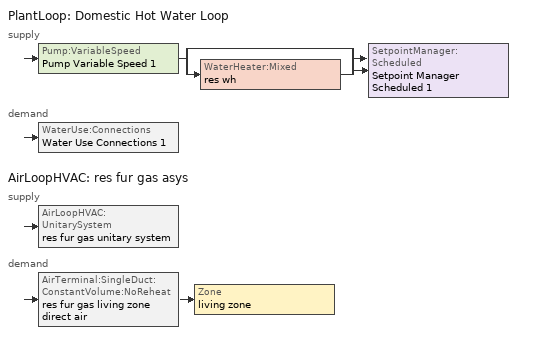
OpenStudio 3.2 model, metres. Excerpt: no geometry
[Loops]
PlantLoop 'Domestic Hot Water Loop'
 supply: Pump:VariableSpeed 'Pump Variable Speed 1' > split
  | bypass
  | WaterHeater:Mixed 'res wh'
  join > SetpointManager:Scheduled 'Setpoint Manager Scheduled 1'
 demand: WaterUse:Connections 'Water Use Connections 1'
AirLoopHVAC 'res fur gas asys'
 supply: AirLoopHVAC:UnitarySystem 'res fur gas unitary system'
 demand: AirTerminal:SingleDuct:ConstantVolume:NoReheat 'res fur gas living zone direct air' > Zone 'living zone'
[Sizing:Zone]
living zone: Zone Cooling Design Supply Air Temperature Input Method=SupplyAirTemperature; Zone Cooling Design Supply Air Temperature {C}=14; Zone Cooling Design Supply Air Temperature Difference {deltaC}=11.11; Zone Heating Design Supply Air Temperature Input Method=SupplyAirTemperature; Zone Heating Design Supply Air Temperature {C}=40; Zone Heating Design Supply Air Temperature Difference {deltaC}=11.11; Zone Cooling Design Supply Air Humidity Ratio {kg-H2O/kg-air}=0.0085; Zone Heating Design Supply Air Humidity Ratio {kg-H2O/kg-air}=0.008; Cooling Design Air Flow Method=DesignDay; Heating Design Air Flow Method=DesignDay; Account for Dedicated Outdoor Air System=No; Dedicated Outdoor Air System Control Strategy=NeutralSupplyAir; Dedicated Outdoor Air Low Setpoint Temperature for Design {C}=autosize; Dedicated Outdoor Air High Setpoint Temperature for Design {C}=autosize
[Zone equipment]
living zone: res fur gas living zone direct air, res room ac zone ptac
[PlantLoop]
Domestic Hot Water Loop: Glycol Concentration=0; Maximum Loop Flow Rate {m3/s}=0.01; Plant Loop Volume {m3}=0.003; Load Distribution Scheme=Optimal
[Sizing:Plant]
Domestic Hot Water Loop: Loop Type=Heating; Design Loop Exit Temperature {C}=51.6667; Loop Design Temperature Difference {deltaC}=5.55556; Sizing Option=NonCoincident; Zone Timesteps in Averaging Window=1; Coincident Sizing Factor Mode=None
[Pump:VariableSpeed]
Pump Variable Speed 1: Rated Flow Rate {m3/s}=0.01; Rated Pump Head {Pa}=1; Rated Power Consumption {W}=0; Motor Efficiency=1; Fraction of Motor Inefficiencies to Fluid Stream=0; Coefficient 1 of the Part Load Performance Curve=0; Coefficient 2 of the Part Load Performance Curve=1; Coefficient 3 of the Part Load Performance Curve=0; Coefficient 4 of the Part Load Performance Curve=0; Pump Control Type=Intermittent; Skin Loss Radiative Fraction=0.5; Design Power Sizing Method=PowerPerFlowPerPressure; Design Electric Power per Unit Flow Rate {W/(m3/s)}=348701.1; Design Shaft Power per Unit Flow Rate per Unit Head {W-s/m3-Pa}=1.28205; Design Minimum Flow Rate Fraction=0
[SetpointManager:Scheduled]
Setpoint Manager Scheduled 1: Control Variable=Temperature; Schedule=New dhw temp
[WaterHeater:Mixed]
res wh: Tank Volume {m3}=0.00378541; Setpoint Temperature Schedule=New WH Setpoint Temp; Deadband Temperature Difference {deltaC}=0; Maximum Temperature Limit {C}=99; Heater Control Type=Modulate; Heater Maximum Capacity {W}=2.93071e+10; Heater Minimum Capacity {W}=0; Heater Fuel Type=NaturalGas; Heater Thermal Efficiency=0.7544; Off Cycle Parasitic Fuel Consumption Rate {W}=6.998; Off Cycle Parasitic Fuel Type=Electricity; Off Cycle Parasitic Heat Fraction to Tank=0; On Cycle Parasitic Fuel Consumption Rate {W}=6.998; On Cycle Parasitic Fuel Type=Electricity; On Cycle Parasitic Heat Fraction to Tank=0; Ambient Temperature Indicator=ThermalZone; Ambient Temperature Thermal Zone=living zone; Off Cycle Loss Coefficient to Ambient Temperature {W/K}=0; Off Cycle Loss Fraction to Thermal Zone=1; On Cycle Loss Coefficient to Ambient Temperature {W/K}=0; On Cycle Loss Fraction to Thermal Zone=1; Use Side Effectiveness=1; Source Side Effectiveness=1; Use Side Design Flow Rate {m3/s}=autosize; Source Side Design Flow Rate {m3/s}=autosize; Indirect Water Heating Recovery Time {hr}=1.5; Source Side Flow Control Mode=IndirectHeatPrimarySetpoint
[WaterHeater:Sizing]
res wh: Design Mode=PeakDraw; Time Storage Can Meet Peak Draw {hr}=0.538503; Time for Tank Recovery {hr}=0; Nominal Tank Volume for Autosizing Plant Connections {m3}=1
[WaterUse:Connections]
Water Use Connections 1: Drain Water Heat Exchanger Type=None; Drain Water Heat Exchanger Destination=Plant; Water Use Equipment Name 1=res shower; Water Use Equipment Name 2=res sink; Water Use Equipment Name 3=res bath; Water Use Equipment Name 4=res shower dist; Water Use Equipment Name 5=res sink dist; Water Use Equipment Name 6=res bath dist; Water Use Equipment Name 7=res cw; Water Use Equipment Name 8=res dw
[WaterUse:Equipment:Definition]
Name | Peak Flow Rate {m3/s} | Target Temperature Schedule
res shower | 9.54692e-05 | New fixtures temperature schedule
res sink | 3.34559e-05 | New fixtures temperature schedule
res bath | 0.000106341 | New fixtures temperature schedule
res shower dist; res sink dist; res bath dist | 0 | New fixtures temperature schedule
res cw | 2.76858e-05 | New res cw temperature schedule
res dw | 4.7015e-06 | New res dw temperature schedule
[OtherEquipment:Definition] Design Level Calculation Method=EquipmentLevel; Fraction Radiant=0; Fraction Lost=0
Name | Design Level {W} | Fraction Latent
res shower | 2745.69 | 0.487295
res sink | 336.032 | 0.312529
res bath | 1569.18 | 0
[EnergyManagementSystem:Sensor]
Name | Output Variable or Output Meter Index Key | Output Variable or Output Meter
res_shower_tout | res wh | Water Heater Use Side Outlet Temperature
res_af_1_tin_s | living zone | Zone Mean Air Temperature
res_af_1_tt_s | living zone | Zone Outdoor Air Drybulb Temperature
res_ds_res_fur_gas_asys_fan_rtf_s | res fur gas htg supply fan | Fan Runtime Fraction
res_ds_res_fur_gas_asys_win_s | living zone | Zone Mean Air Humidity Ratio
[Coil:Heating:Gas]
res fur gas heating coil: Availability Schedule=Always On Discrete; Gas Burner Efficiency=0.925; Nominal Capacity {W}=17867.4; Parasitic Electric Load {W}=76; Parasitic Gas Load {W}=0; Fuel Type=NaturalGas
[Fan:OnOff] Availability Schedule=Always On Discrete; Motor Efficiency=1
Name | Fan Total Efficiency | Pressure Rise {Pa} | Maximum Flow Rate {m3/s} | Motor In Airstream Fraction | Fan Power Ratio Function of Speed Ratio Curve | Fan Efficiency Ratio Function of Speed Ratio Curve
res fur gas htg supply fan | 0.75 | 794.58 | 0.539064 | 1 | Fan On Off Power Curve | Fan On Off Efficiency Curve
res room ac living zone clg supply fan | 1 | 0 | 0.210211 | 0 | Fan On Off Power Curve 1 | Fan On Off Efficiency Curve 1
[AirLoopHVAC:UnitarySystem]
res fur gas unitary system: Control Type=Load; Controlling Zone or Thermostat Location=living zone; Dehumidification Control Type=None; Availability Schedule=Always On Discrete; Supply Fan=res fur gas htg supply fan; Fan Placement=BlowThrough; Supply Air Fan Operating Mode Schedule=Always Off Discrete; Heating Coil=res fur gas heating coil; DX Heating Coil Sizing Ratio=1; Use DOAS DX Cooling Coil=No; DOAS DX Cooling Coil Leaving Minimum Air Temperature {C}=2; Latent Load Control=SensibleOnlyLoadControl; Supply Air Flow Rate Method During Cooling Operation=SupplyAirFlowRate; Supply Air Flow Rate During Cooling Operation {m3/s}=0; Supply Air Flow Rate Method During Heating Operation=SupplyAirFlowRate; Supply Air Flow Rate During Heating Operation {m3/s}=0.539059; Supply Air Flow Rate When No Cooling or Heating is Required {m3/s}=0; Maximum Supply Air Temperature {C}=48.8889; Maximum Outdoor Dry-Bulb Temperature for Supplemental Heater Operation {C}=21; Maximum Cycling Rate {cycles/hr}=2.5; Heat Pump Time Constant {s}=60; Fraction of On-Cycle Power Use=0.01; Heat Pump Fan Delay Time {s}=60; Ancilliary On-Cycle Electric Power {W}=0; Ancilliary Off-Cycle Electric Power {W}=0
[AirLoopHVAC]
res fur gas asys: Availability Schedule=Always On Discrete; Design Supply Air Flow Rate {m3/s}=0.539059; Design Return Air Flow Fraction of Supply Air Flow=1
[Sizing:System]
res fur gas asys: Type of Load to Size On=Sensible; Design Outdoor Air Flow Rate {m3/s}=Autosize; Central Heating Maximum System Air Flow Ratio=0.3; Preheat Design Temperature {C}=7; Preheat Design Humidity Ratio {kg-H2O/kg-Air}=0.008; Precool Design Temperature {C}=12.8; Precool Design Humidity Ratio {kg-H2O/kg-Air}=0.008; Central Cooling Design Supply Air Temperature {C}=12.8; Central Heating Design Supply Air Temperature {C}=16.7; Sizing Option=NonCoincident; 100% Outdoor Air in Cooling=Yes; 100% Outdoor Air in Heating=Yes; Central Cooling Design Supply Air Humidity Ratio {kg-H2O/kg-Air}=0.0085; Central Heating Design Supply Air Humidity Ratio {kg-H2O/kg-Air}=0.008; Cooling Design Air Flow Method=DesignDay; Cooling Design Air Flow Rate {m3/s}=0; Heating Design Air Flow Method=DesignDay; Heating Design Air Flow Rate {m3/s}=0; System Outdoor Air Method=ZoneSum; Zone Maximum Outdoor Air Fraction=1; Cooling Supply Air Flow Rate Per Floor Area {m3/s-m2}=0.00996765; Cooling Fraction of Autosized Cooling Supply Air Flow Rate=1; Cooling Supply Air Flow Rate Per Unit Cooling Capacity {m3/s-W}=3.94755e-05; Heating Supply Air Flow Rate Per Floor Area {m3/s-m2}=0.00996765; Heating Fraction of Autosized Heating Supply Air Flow Rate=1; Heating Fraction of Autosized Cooling Supply Air Flow Rate=1; Heating Supply Air Flow Rate Per Unit Heating Capacity {m3/s-W}=3.15882e-05; Cooling Design Capacity Method=CoolingDesignCapacity; Cooling Design Capacity {W}=autosize; Cooling Design Capacity Per Floor Area {W/m2}=234.7; Fraction of Autosized Cooling Design Capacity=1; Heating Design Capacity Method=HeatingDesignCapacity; Heating Design Capacity {W}=autosize; Heating Design Capacity Per Floor Area {W/m2}=157; Fraction of Autosized Heating Design Capacity=1; Central Cooling Capacity Control Method=OnOff
[AirTerminal:SingleDuct:ConstantVolume:NoReheat]
res fur gas living zone direct air: Availability Schedule=Always On Discrete; Maximum Air Flow Rate {m3/s}=0.539059
[Coil:Cooling:DX:SingleSpeed]
res room ac cooling coil: Availability Schedule=Always On Discrete; Rated Total Cooling Capacity {W}=4475.57; Rated Sensible Heat Ratio=0.65; Rated COP {W/W}=3.10481; Rated Air Flow Rate {m3/s}=0.187388; Rated Evaporator Fan Power Per Volume Flow Rate {W/(m3/s)}=773.3; Total Cooling Capacity Function of Temperature Curve=RoomAC-Cap-fT; Total Cooling Capacity Function of Flow Fraction Curve=RoomAC-Cap-fFF; Energy Input Ratio Function of Temperature Curve=RoomAC-EIR-fT; Energy Input Ratio Function of Flow Fraction Curve=RoomAC-EIR-fFF; Part Load Fraction Correlation Curve=RoomAC-PLF-fPLR; Minimum Outdoor Dry-Bulb Temperature for Compressor Operation {C}=-25; Condenser Type=AirCooled; Evaporative Condenser Effectiveness=0.9; Evaporative Condenser Air Flow Rate {m3/s}=Autosize; Evaporative Condenser Pump Rated Power Consumption {W}=Autosize; Crankcase Heater Capacity {W}=0; Maximum Outdoor Dry-Bulb Temperature for Crankcase Heater Operation {C}=10; Basin Heater Capacity {W/K}=0; Basin Heater Setpoint Temperature {C}=2
[Coil:Heating:Electric]
res room ac always off heating coil: Availability Schedule=Always Off Discrete; Nominal Capacity {W}=0
[ZoneHVAC:PackagedTerminalAirConditioner]
res room ac zone ptac: Availability Schedule=Always On Discrete; Supply Air Flow Rate During Cooling Operation {m3/s}=0.210211; Supply Air Flow Rate During Heating Operation {m3/s}=1e-05; Supply Air Flow Rate When No Cooling or Heating is Needed {m3/s}=0; Outdoor Air Flow Rate During Cooling Operation {m3/s}=0; Outdoor Air Flow Rate During Heating Operation {m3/s}=0; Outdoor Air Flow Rate When No Cooling or Heating is Needed {m3/s}=0; Supply Air Fan=res room ac living zone clg supply fan; Heating Coil=res room ac always off heating coil; Cooling Coil=res room ac cooling coil; Fan Placement=DrawThrough; Supply Air Fan Operating Mode Schedule=Always Off Discrete
[ElectricEquipment:Definition] Design Level Calculation Method=EquipmentLevel
Name | Design Level {W} | Fraction Latent | Fraction Radiant | Fraction Lost
res cw | 696.792 | 0 | 0.48 | 0.2
res dw | 692.599 | 0.15 | 0.36 | 0.25
[EnergyManagementSystem:Subroutine]
res_ds_res_fur_gas_asys_lk_subrout: Set f_sup = 0.04997502497502498; Set f_ret = 0.025024975024975034; Set f_OA = 0.024950049950049943; Set oafrate = f_OA * res_ds_res_fur_gas_asys_AhVfr; Set suplkfrate = f_sup * res_ds_res_fur_gas_asys_AhVfr; Set retlkfrate = f_ret * res_ds_res_fur_gas_asys_AhVfr; Set res_ds_res_fur_gas_asys_AhToLiv = (@Abs (suplkfrate-retlkfrate-oafrate)); Set res_ds_res_fur_gas_asys_LivToAh = 0; Set res_ds_res_fur_gas_asys_lk_sup_fan_equiv = 0; Set res_ds_res_fur_gas_asys_lk_ret_fan_equiv = oafrate; If res_ds_res_fur_gas_asys_AhMfr>0; Set h_SA=(@HFnTdbW res_ds_res_fur_gas_asys_AhTt res_ds_res_fur_gas_asys_AhWt); Set h_AHZ=(@HFnTdbW res_ds_res_fur_gas_asys_AhT res_ds_res_fur_gas_asys_AhW); Set h_RA=(@HFnTdbW res_ds_res_fur_gas_asys_RaT res_ds_res_fur_gas_asys_RaW); Set h_fg=(@HfgAirFnWTdb res_ds_res_fur_gas_asys_AhWt res_ds_res_fur_gas_asys_AhTt); Set SALkQtot=f_sup*res_ds_res_fur_gas_asys_AhMfr*(h_RA-h_SA); Set temp1=h_fg*(res_ds_res_fur_gas_asys_RaW-res_ds_res_fur_gas_asys_AhWt); Set res_ds_res_fur_gas_asys_SupLatLkToLv = f_sup*res_ds_res_fur_gas_asys_AhMfr*temp1; Set res_ds_res_fur_gas_asys_SupSLkToLv = SALkQtot-res_ds_res_fur_gas_asys_SupLatLkToLv; Set eTm=(res_ds_res_fur_gas_asys_FanRtf/(res_ds_res_fur_gas_asys_AhMfr*1006.0))*55.609; Set eTm=0-eTm; Set temp4=res_ds_res_fur_gas_asys_AhT; Set tsup=temp4+((res_ds_res_fur_gas_asys_AhTt-res_ds_res_fur_gas_asys_AhT)*(@Exp eTm)); Set temp5=tsup-res_ds_res_fur_gas_asys_AhTt; Set res_ds_res_fur_gas_asys_SupDCnToLv = res_ds_res_fur_gas_asys_AhMfr*1006.0*temp5; Set res_ds_res_fur_gas_asys_SupDCnToAh = 0-res_ds_res_fur_gas_asys_SupDCnToLv; Set eTm=(res_ds_res_fur_gas_asys_FanRtf/(res_ds_res_fur_gas_asys_AhMfr*1006.0))*20.596; Set eTm=0-eTm; Set temp6=res_ds_res_fur_gas_asys_AhT; Set tret=temp6+((res_ds_res_fur_gas_asys_RaT-res_ds_res_fur_gas_asys_AhT)*(@Exp eTm)); Set temp7=tret-res_ds_res_fur_gas_asys_RaT; Set res_ds_res_fur_gas_asys_RetDCnToPl=res_ds_res_fur_gas_asys_AhMfr*1006.0*temp7; Set res_ds_res_fur_gas_asys_RetDCnToAh=0-res_ds_res_fur_gas_asys_RetDCnToPl; Set res_ds_res_fur_gas_asys_RetLatLk=0; Set temp2=(res_ds_res_fur_gas_asys_AhT-res_ds_res_fur_gas_asys_RaT); Set res_ds_res_fur_gas_asys_RetSLk=f_ret*res_ds_res_fur_gas_asys_AhMfr*1006.0*temp2; Set QtLkToAHZn=f_sup*res_ds_res_fur_gas_asys_AhMfr*(h_SA-h_AHZ); Set temp3=(res_ds_res_fur_gas_asys_AhWt-res_ds_res_fur_gas_asys_AhW); Set res_ds_res_fur_gas_asys_SupLatLkToAh=f_sup*res_ds_res_fur_gas_asys_AhMfr*h_fg; Set res_ds_res_fur_gas_asys_SupLatLkToAh=res_ds_res_fur_gas_asys_SupLatLkToAh*temp3; Set res_ds_res_fur_gas_asys_SupSLkToAh=QtLkToAHZn-res_ds_res_fur_gas_asys_SupLatLkToAh; Else; Set res_ds_res_fur_gas_asys_SupLatLkToLv=0; Set res_ds_res_fur_gas_asys_SupSLkToLv=0; Set res_ds_res_fur_gas_asys_SupDCnToLv=0; Set res_ds_res_fur_gas_asys_SupDCnToAh=0; Set res_ds_res_fur_gas_asys_RetDCnToPl=0; Set res_ds_res_fur_gas_asys_RetDCnToAh=0; Set res_ds_res_fur_gas_asys_RetLatLk=0; Set res_ds_res_fur_gas_asys_RetSLk=0; Set res_ds_res_fur_gas_asys_SupLatLkToAh=0; Set res_ds_res_fur_gas_asys_SupSLkToAh=0; EndIf
[Schedule:Constant]
Name | Value
Always On Discrete | 1
Always Off Discrete | 0
[Schedule:Ruleset]
Name | Default Day Schedule
New fixtures temperature schedule | Schedule Day 5
New res cw temperature schedule | Schedule Day 9
New dhw temp | Schedule Day 10
New WH Setpoint Temp | Schedule Day 11
New res dw temperature schedule | Schedule Day 14
[Schedule:Day]
Schedule Day 5; Schedule Day 9; Schedule Day 10; Schedule Day 11; Schedule Day 14: 24, 0, 0
New fixtures temperature schedule after Power Outage; New fixtures temperature schedule before Power Outage: 1, 0, 43.3333, 2, 0, 43.3333, 3, 0, 43.3333, 4, 0, 43.3333, 5, 0, 43.3333, 6, 0, 43.3333, 7, 0, 43.3333, 8, 0, 43.3333, 9, 0, 43.3333, 10, 0, 43.3333, 11, 0, 43.3333, 12, 0, 43.3333, 13, 0, 43.3333, 14, 0, 43.3333, 15, 0, 43.3333, 16, 0, 43.3333, 17, 0, 43.3333, 18, 0, 43.3333, 19, 0, 43.3333, 20, 0, 43.3333, 21, 0, 43.3333, 22, 0, 43.3333, 23, 0, 43.3333, 24, 0, 43.3333
New fixtures temperature schedule during Power Outage: 1, 0, 43.3333, 2, 0, 43.3333, 3, 0, 43.3333, 4, 0, 43.3333, 5, 0, 43.3333, 6, 0, 43.3333, 7, 0, 43.3333, 8, 0, 43.3333, 9, 0, 43.3333, 10, 0, 43.3333, 11, 0, 43.3333, 12, 0, 43.3333, 13, 0, 43.3333, 14, 0, 0, 15, 0, 0, 16, 0, 0, 17, 0, 0, 18, 0, 43.3333, 19, 0, 43.3333, 20, 0, 43.3333, 21, 0, 43.3333, 22, 0, 43.3333, 23, 0, 43.3333, 24, 0, 43.3333
New res cw temperature schedule after Power Outage; New res cw temperature schedule before Power Outage; New res dw temperature schedule after Power Outage; New res dw temperature schedule before Power Outage: 1, 0, 52.666, 2, 0, 52.666, 3, 0, 52.666, 4, 0, 52.666, 5, 0, 52.666, 6, 0, 52.666, 7, 0, 52.666, 8, 0, 52.666, 9, 0, 52.666, 10, 0, 52.666, 11, 0, 52.666, 12, 0, 52.666, 13, 0, 52.666, 14, 0, 52.666, 15, 0, 52.666, 16, 0, 52.666, 17, 0, 52.666, 18, 0, 52.666, 19, 0, 52.666, 20, 0, 52.666, 21, 0, 52.666, 22, 0, 52.666, 23, 0, 52.666, 24, 0, 52.666
New res cw temperature schedule during Power Outage; New res dw temperature schedule during Power Outage: 1, 0, 52.666, 2, 0, 52.666, 3, 0, 52.666, 4, 0, 52.666, 5, 0, 52.666, 6, 0, 52.666, 7, 0, 52.666, 8, 0, 52.666, 9, 0, 52.666, 10, 0, 52.666, 11, 0, 52.666, 12, 0, 52.666, 13, 0, 52.666, 14, 0, 0, 15, 0, 0, 16, 0, 0, 17, 0, 0, 18, 0, 52.666, 19, 0, 52.666, 20, 0, 52.666, 21, 0, 52.666, 22, 0, 52.666, 23, 0, 52.666, 24, 0, 52.666
New dhw temp after Power Outage; New dhw temp before Power Outage; New WH Setpoint Temp after Power Outage; New WH Setpoint Temp before Power Outage: 1, 0, 51.6667, 2, 0, 51.6667, 3, 0, 51.6667, 4, 0, 51.6667, 5, 0, 51.6667, 6, 0, 51.6667, 7, 0, 51.6667, 8, 0, 51.6667, 9, 0, 51.6667, 10, 0, 51.6667, 11, 0, 51.6667, 12, 0, 51.6667, 13, 0, 51.6667, 14, 0, 51.6667, 15, 0, 51.6667, 16, 0, 51.6667, 17, 0, 51.6667, 18, 0, 51.6667, 19, 0, 51.6667, 20, 0, 51.6667, 21, 0, 51.6667, 22, 0, 51.6667, 23, 0, 51.6667, 24, 0, 51.6667
New dhw temp during Power Outage; New WH Setpoint Temp during Power Outage: 1, 0, 51.6667, 2, 0, 51.6667, 3, 0, 51.6667, 4, 0, 51.6667, 5, 0, 51.6667, 6, 0, 51.6667, 7, 0, 51.6667, 8, 0, 51.6667, 9, 0, 51.6667, 10, 0, 51.6667, 11, 0, 51.6667, 12, 0, 51.6667, 13, 0, 51.6667, 14, 0, 0, 15, 0, 0, 16, 0, 0, 17, 0, 0, 18, 0, 51.6667, 19, 0, 51.6667, 20, 0, 51.6667, 21, 0, 51.6667, 22, 0, 51.6667, 23, 0, 51.6667, 24, 0, 51.6667
[Schedule:Rule] Date Specification Type=DateRange
Name | Schedule Ruleset | Rule Order | Day Schedule | Start Month | Start Day | End Month | End Day
New fixtures temperature schedule after Power Outage | New fixtures temperature schedule | 0 | New fixtures temperature schedule after Power Outage | 7 | 25 | 12 | 31
New fixtures temperature schedule during Power Outage | New fixtures temperature schedule | 1 | New fixtures temperature schedule during Power Outage | 7 | 24 | 7 | 24
New fixtures temperature schedule before Power Outage | New fixtures temperature schedule | 2 | New fixtures temperature schedule before Power Outage | 1 | 1 | 7 | 23
New res cw temperature schedule after Power Outage | New res cw temperature schedule | 0 | New res cw temperature schedule after Power Outage | 7 | 25 | 12 | 31
New res cw temperature schedule during Power Outage | New res cw temperature schedule | 1 | New res cw temperature schedule during Power Outage | 7 | 24 | 7 | 24
New res cw temperature schedule before Power Outage | New res cw temperature schedule | 2 | New res cw temperature schedule before Power Outage | 1 | 1 | 7 | 23
New dhw temp after Power Outage | New dhw temp | 0 | New dhw temp after Power Outage | 7 | 25 | 12 | 31
New dhw temp during Power Outage | New dhw temp | 1 | New dhw temp during Power Outage | 7 | 24 | 7 | 24
New dhw temp before Power Outage | New dhw temp | 2 | New dhw temp before Power Outage | 1 | 1 | 7 | 23
New WH Setpoint Temp after Power Outage | New WH Setpoint Temp | 0 | New WH Setpoint Temp after Power Outage | 7 | 25 | 12 | 31
New WH Setpoint Temp during Power Outage | New WH Setpoint Temp | 1 | New WH Setpoint Temp during Power Outage | 7 | 24 | 7 | 24
New WH Setpoint Temp before Power Outage | New WH Setpoint Temp | 2 | New WH Setpoint Temp before Power Outage | 1 | 1 | 7 | 23
New res dw temperature schedule after Power Outage | New res dw temperature schedule | 0 | New res dw temperature schedule after Power Outage | 7 | 25 | 12 | 31
New res dw temperature schedule during Power Outage | New res dw temperature schedule | 1 | New res dw temperature schedule during Power Outage | 7 | 24 | 7 | 24
New res dw temperature schedule before Power Outage | New res dw temperature schedule | 2 | New res dw temperature schedule before Power Outage | 1 | 1 | 7 | 23
[Curve:Exponent] Coefficient1 Constant=1; Coefficient2 Constant=0; Coefficient3 Constant=0; Minimum Value of x=0; Maximum Value of x=1
Fan On Off Power Curve; Fan On Off Power Curve 1
[Curve:Cubic] Coefficient1 Constant=1; Coefficient2 x=0; Coefficient3 x**2=0; Coefficient4 x**3=0; Minimum Value of x=0; Maximum Value of x=1
Fan On Off Efficiency Curve; Fan On Off Efficiency Curve 1
[Curve:Biquadratic] Minimum Value of x=0; Maximum Value of x=100; Minimum Value of y=0; Maximum Value of y=100
Name | Coefficient1 Constant | Coefficient2 x | Coefficient3 x**2 | Coefficient4 y | Coefficient5 y**2 | Coefficient6 x*y
RoomAC-Cap-fT | 1.55736 | -0.0744482 | 0.0030986 | 0.00145958 | -4.1148e-05 | -0.000426714
RoomAC-EIR-fT | -0.350448 | 0.11681 | -0.00339951 | -0.00122609 | 0.000600809 | -0.000466884
[Curve:Quadratic] Coefficient3 x**2=0; Minimum Value of x=0; Minimum Curve Output=0
Name | Coefficient1 Constant | Coefficient2 x | Maximum Value of x | Maximum Curve Output
RoomAC-Cap-fFF; RoomAC-EIR-fFF | 1 | 0 | 2 | 2
RoomAC-PLF-fPLR | 0.78 | 0.22 | 1 | 1
